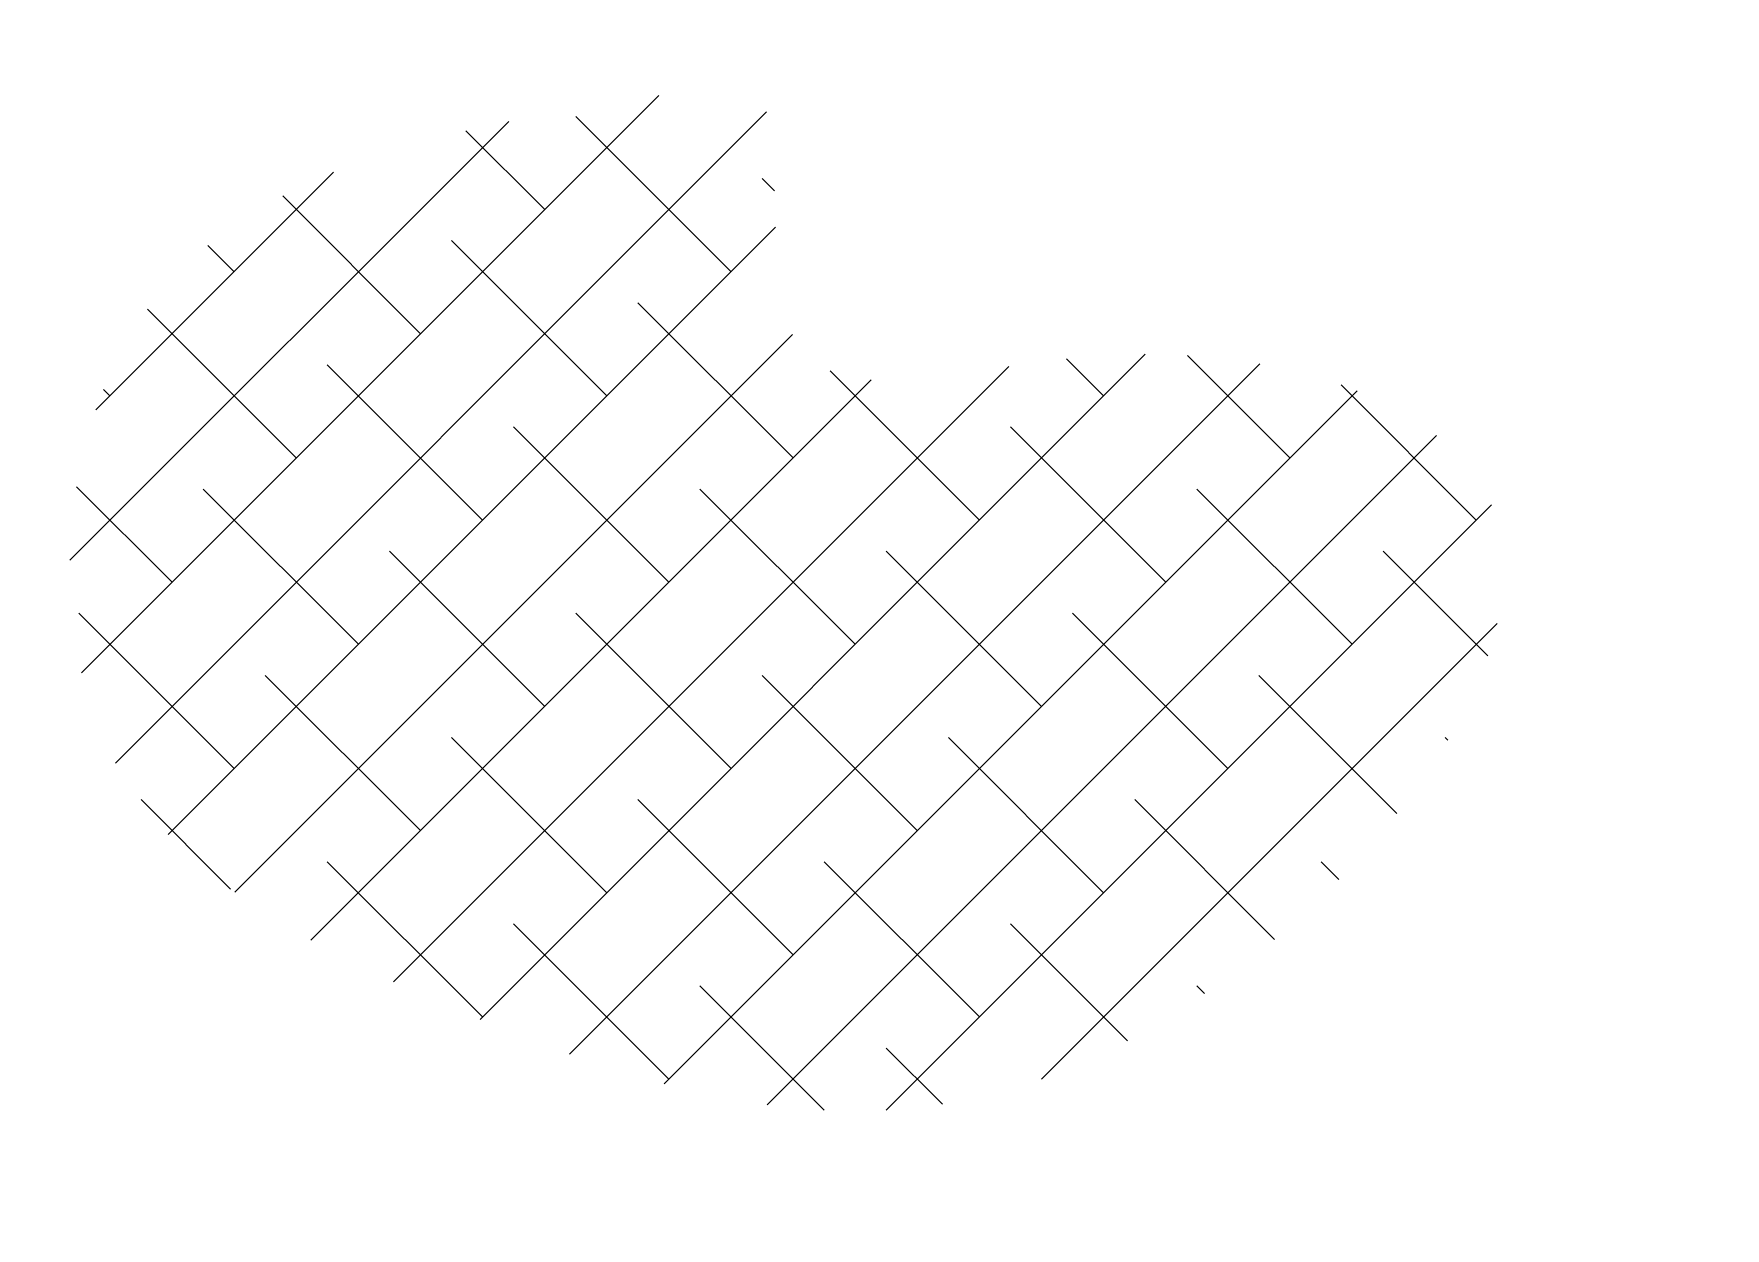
# Model space of a CAD drawing. Header units: inches. Extents: x -166203 to -65610, y -6981 to 11093.
# Drawn here: x -66332 to -65610, y 4891 to 5401 of the extents above; entities that cross this region are included whole.
import ezdxf
from ezdxf.lldxf.tags import DXFTag

# ---------------------------------------------------------------- set-up
doc = ezdxf.new("R2010")
doc.units = ezdxf.units.IN
doc.header["$MEASUREMENT"] = 0
doc.layers.add('双点线', color=7, linetype='PHANTOM')
tags = doc.linetypes.add('PHANTOM', pattern=[2.5, 1.25, -0.25, 0.25, -0.25, 0.25, -0.25]).pattern_tags.tags
tags[14:15] = [DXFTag(74, 4), DXFTag(75, 0), DXFTag(340, '0'), DXFTag(46, 1.0), DXFTag(50, 0.0), DXFTag(44, 0.0), DXFTag(45, 0.0)]
tags[12:13] = [DXFTag(74, 4), DXFTag(75, 0), DXFTag(340, '0'), DXFTag(46, 1.0), DXFTag(50, 0.0), DXFTag(44, 0.0), DXFTag(45, 0.0)]
tags[10:11] = [DXFTag(74, 4), DXFTag(75, 0), DXFTag(340, '0'), DXFTag(46, 1.0), DXFTag(50, 0.0), DXFTag(44, 0.0), DXFTag(45, 0.0)]
tags[8:9] = [DXFTag(74, 4), DXFTag(75, 0), DXFTag(340, '0'), DXFTag(46, 1.0), DXFTag(50, 0.0), DXFTag(44, 0.0), DXFTag(45, 0.0)]
tags[6:7] = [DXFTag(74, 4), DXFTag(75, 0), DXFTag(340, '0'), DXFTag(46, 1.0), DXFTag(50, 0.0), DXFTag(44, 0.0), DXFTag(45, 0.0)]
tags[4:5] = [DXFTag(74, 4), DXFTag(75, 0), DXFTag(340, '0'), DXFTag(46, 1.0), DXFTag(50, 0.0), DXFTag(44, 0.0), DXFTag(45, 0.0)]

msp = doc.modelspace()

# ---------------------------------------------------------------- hatches: boundary and pattern name
at = {"layer": '双点线', "ltscale": 10}
h = msp.add_hatch(dxfattribs=at)
h.set_pattern_fill('ANSI38', color=256, scale=300, style=0)
h.set_pattern_definition([(45, (-27532.25, 19830.366), (-26.516504, 26.516504), []), (135, (-27532.25, 19830.366), (-79.549513, 26.516504), [93.75, -56.25])])
edge = h.paths.add_edge_path()
edge.add_spline(control_points=[(-66060.65, 5375.23), (-66156.01, 5361.15), (-66311.74, 5330.79), (-66331.84, 5071.29), (-66126.51, 4966.4), (-65881.15, 4891), (-65609.71, 5209.03), (-65856.97, 5285.83), (-66041.91, 5221.79), (-66000.84, 5400.91), (-66050.42, 5379.81), (-66060.65, 5375.23)], knot_values=[19.781161, 19.781161, 19.781161, 19.781161, 273.396433, 450.01173, 633.487527, 901.894546, 1201.256824, 1387.792633, 1509.217842, 1622.882867, 1651.805569, 1651.805569, 1651.805569, 1651.805569], degree=3, periodic=0)

doc.saveas('drawing.dxf')
